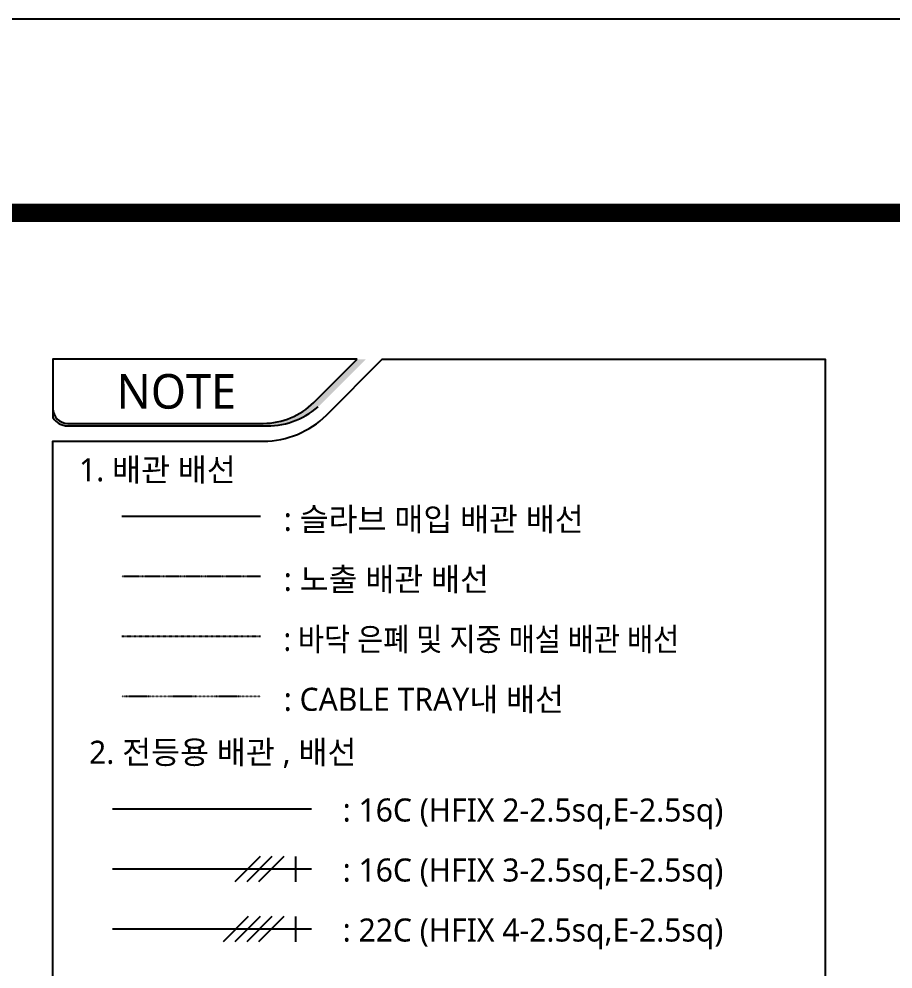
# Model space of a CAD drawing. Header units: millimetres. Extents: x -168200 to 504600, y -244718 to -125918.
# Drawn here: x 295139 to 314070, y -146500 to -125918 of the extents above; entities that cross this region are included whole.
import ezdxf
from ezdxf.enums import TextEntityAlignment as Align

# ---------------------------------------------------------------- set-up
doc = ezdxf.new("R2010")
doc.units = ezdxf.units.MM
doc.set_wipeout_variables(frame=1)
for name, pattern in [('DASHDOT4', [0.6, 0.35, -0.125, 0, -0.125]), ('DIVIDE2', [0.625, 0.25, -0.125, 0, -0.125, 0, -0.125]), ('HIDDEN', [0.375, 0.25, -0.125])]:
    doc.linetypes.add(name, pattern=pattern)
for name, color, linetype in [('arch', 8, 'Continuous'), ('S', 4, 'Continuous'), ('SYM', 3, 'Continuous'), ('XR-FORM-EE$0$XR-SHEET-SHT', 5, 'Continuous')]:
    doc.layers.add(name, color=color, linetype=linetype)
doc.styles.add('GHS', font='malgun.ttf')

# ---------------------------------------------------------------- blocks, each defined once
blk = doc.blocks.new('XR-FORM-EE', base_point=(461.0274117319104, 408.442780486535))
at = {"layer": 'XR-FORM-EE$0$XR-SHEET-SHT', "color": 5}
blk.add_lwpolyline([(0, 118800.0000000991), (168200, 118800.0000000991), (168200, 0), (0, 0)], close=True, dxfattribs=at)
at = {"layer": 'XR-FORM-EE$0$XR-SHEET-SHT', "color": 5, "const_width": 400.0000000001896}
blk.add_lwpolyline([(9300, 114600.0000000991), (163900.0000002012, 114600.0000000991), (163900.0000002012, 4200.000000098952), (9300, 4200.000000098952)], close=True, dxfattribs=at)
blk = doc.blocks.new('전등범례')
blk.add_wipeout([(-16728.333333269904, -2.321030478924513e-09), (1.2005330063402653e-10, -8.003553375601768e-11), (-9.786162991076708e-10, -31363.89842389786), (-16728.33333331754, -31363.898423900173)]).dxf.layer = 'S'
at = {"layer": 'SYM'}
h = blk.add_hatch(color=256, dxfattribs=at)
edge = h.paths.add_edge_path()
edge.add_line((-16728.33333326987, -1068.374693657097), (-16728.33333326987, -1261.231535531406))
edge.add_arc((-16407.97730868572, -1068.374693660371), 373.9274581309701, 211.0482708567608, 270.0000000001189)
edge.add_line((-16407.97730868496, -1442.302151790936), (-12171.18578708085, -1442.302151790936))
edge.add_arc((-12099.68639345653, 269.4093034673278), 1713.204094482084, 267.6081053896069, 310.7177670262394)
edge.add_line((-10982.10603075492, -1029.083053943687), (-9953.022976822365, -2.255546860396862e-09))
edge.add_line((-9953.02297682251, -2.328306436538696e-09), (-10141.05737568229, -2.328306436538696e-09))
edge.add_line((-10141.05737568147, -2.328306436538696e-09), (-11076.12323019811, -935.0658545166516))
edge.add_arc((-12182.11720415892, 186.1310668165243), 1574.898475091786, 270.3910985774213, 314.6089014221394, ccw=False)
edge.add_line((-12171.36709699122, -1388.730718243751), (-16407.97730868473, -1388.730718243751))
edge.add_arc((-16407.97730868572, -1068.374693658479), 320.3560245848159, 180.0000000001388, 270.0000000001388, ccw=False)
at = {"layer": 'S', "linetype": 'Continuous'}
for p, q in [((-12229.50039870769, -3407.53601340075), (-15236.09647801239, -3407.53601340075)), ((-11124.50025851745, -9746.270466533388), (-15437.76437579968, -9746.270466533388)), ((-11124.50025851931, -11046.27058730264), (-15437.76437579968, -11046.27058730264)), ((-11124.50025851931, -12346.2707080719), (-15437.76437579968, -12346.2707080719))]:
    blk.add_line(p, q, dxfattribs=at)
at = {"layer": 'S', "linetype": 'HIDDEN'}
blk.add_line((-12229.50039870956, -4707.536134170005), (-15236.09647801431, -4707.536134170005), dxfattribs=at)
at = {"layer": 'S', "linetype": 'DASHDOT4'}
blk.add_line((-12229.50039870886, -6007.536254939259), (-15236.09647801355, -6007.536254939259), dxfattribs=at)
at = {"layer": 'S', "linetype": 'DIVIDE2'}
blk.add_line((-12229.50039870886, -7307.536375708514), (-15236.09647801355, -7307.536375708514), dxfattribs=at)
at = {"layer": 'SYM'}
for p, q in [((-9595.574950950977, -2.328306436538696e-09), (0, 0)), ((-12240.45450029528, -10774.44150894175), (-12784.11265701725, -11318.09966566347)), ((-11984.1715874598, -10774.44150894175), (-12527.82974416949, -11318.09966566347)), ((-11727.88867462403, -10774.44150894175), (-12271.54683133442, -11318.09966566347)), ((-11471.60576178937, -10774.44150894175), (-11471.60576178937, -11318.09966566347)), ((-12496.73741312989, -12074.441629711), (-13040.39556985191, -12618.09978643229)), ((-12240.45450029528, -12074.441629711), (-12784.11265701725, -12618.09978643229)), ((-11984.1715874598, -12074.441629711), (-12527.82974416949, -12618.09978643229)), ((-11727.88867462403, -12074.441629711), (-12271.54683133442, -12618.09978643229)), ((-11471.60576178937, -12074.441629711), (-11471.60576178937, -12618.09978643272))]:
    blk.add_line(p, q, dxfattribs=at)
blk.add_lwpolyline([(-10804.26195164537, -1208.687000690479), (-9595.574950950977, -2.328306436538696e-09), (0, 0), (-4.854518920183182e-08, -31363.89842389784), (-16728.3333333176, -31363.89842390017), (-16728.33333326987, -1774.445039786733), (-12170.12268266454, -1774.445039786733, 0.1957343730621875)], format="xyb", close=True, dxfattribs=at)
for points in [[(-10141.05737568147, -2.328306436538696e-09), (-16728.33333326987, -2.328306436538696e-09), (-16728.33333326987, -1068.374693659425, 0.4142135623730951), (-16407.97730868496, -1388.730718243751), (-12171.36709699122, -1388.730718243751, 0.1953667433711826), (-11076.123230197, -935.0658545166516), (-10141.05737568147, -2.328306436538696e-09)], [(-16728.33333326987, -1068.374693657097), (-16728.33333326987, -1261.231535531406, 0.2630528202908523), (-16407.97730868496, -1442.302151790936), (-12171.18578707997, -1442.302151790936, 0.1903517136120405), (-10982.10603075492, -1029.083053943687)]]:
    blk.add_lwpolyline(points, format="xyb", dxfattribs=at)
at = {"layer": 'SYM', "style": 'GHS'}
blk.add_text('NOTE', height=750.0000696652933, dxfattribs=at).set_placement((-14054.1820734255, -694.3653591236944), align=Align.MIDDLE_CENTER)
for s, p in [('1. 배관 배선', (-16162.2948234111, -2641.667144561361)), (': 슬라브 매입 배관 배선', (-11728.33452230197, -3715.463142373046)), (': 노출 배관 배선', (-11728.33452230395, -5015.463263142301)), (': CABLE TRAY내 배선', (-11728.33452230395, -7615.463504680811)), ('2. 전등용 배관 , 배선', (-15944.19239468646, -8763.305985184488)), (': 16C (HFIX 2-2.5sq,E-2.5sq)', (-10451.64181864401, -10014.30320863255)), (': 16C (HFIX 3-2.5sq,E-2.5sq)', (-10451.64181864401, -11314.30332940181)), (': 22C (HFIX 4-2.5sq,E-2.5sq)', (-10451.64181864401, -12614.30345017056))]:
    blk.add_text(s, height=500.0000464342519, dxfattribs=at).set_placement(p)
at = {"layer": 'SYM', "style": 'GHS', "width": 0.9}
blk.add_text(': 바닥 은폐 및 지중 매설 배관 배선', height=500.0000464342519, dxfattribs=at).set_placement((-11728.33452230395, -6315.463383911556))

msp = doc.modelspace()

# ---------------------------------------------------------------- block references
at = {"layer": 'arch'}
msp.add_blockref('XR-FORM-EE', (168661.0274117319, -244309.2813524154), dxfattribs=at)

# ---------------------------------------------------------------- next in the draw order: block references
at = {"layer": 'S'}
msp.add_blockref('전등범례', (312601.4447770363, -133291.2611144721), dxfattribs=at)

doc.saveas('drawing.dxf')
